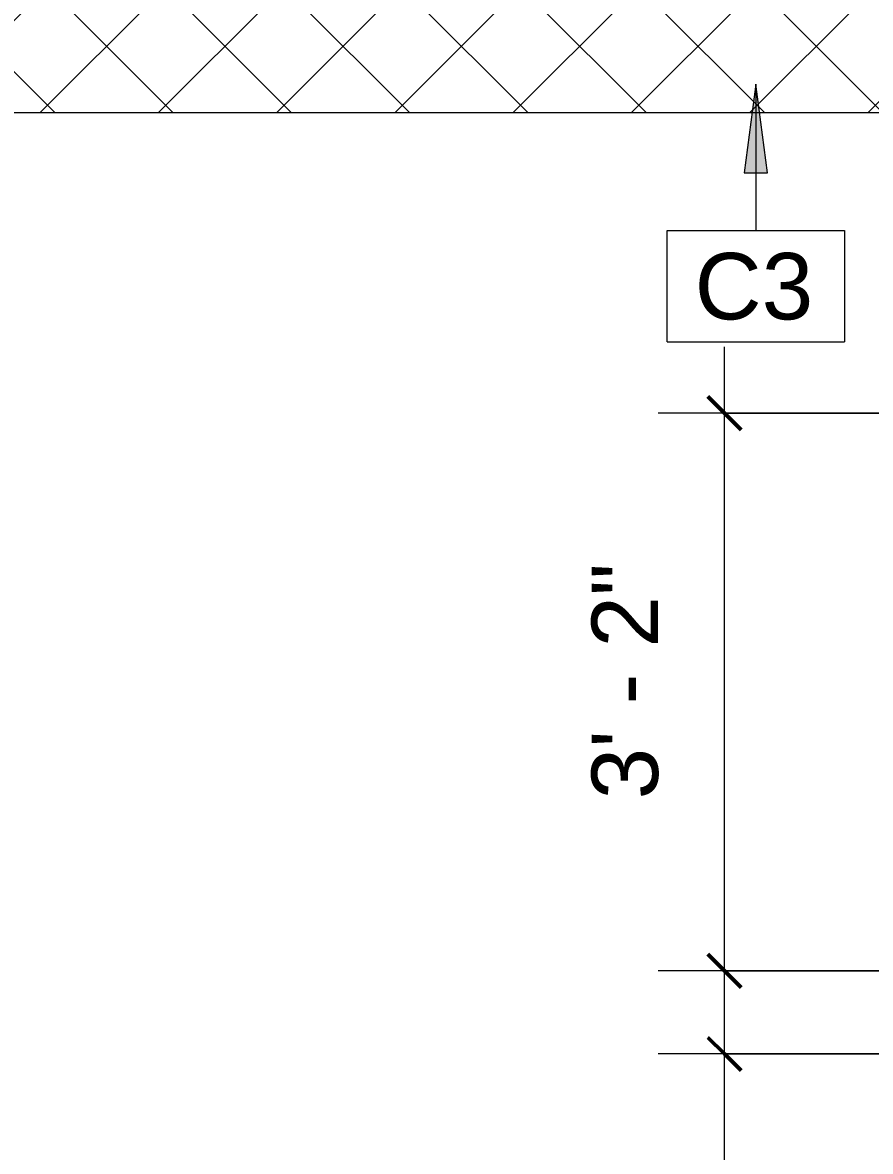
# Model space of a CAD drawing. Header units: inches. Extents: x -1287 to 1590, y -3558 to 989.
# Drawn here: x -948.4 to -891, y -276.5 to -200.1 of the extents above; entities that cross this region are included whole.
import ezdxf

# ---------------------------------------------------------------- set-up
doc = ezdxf.new("R2010")
doc.units = ezdxf.units.IN
doc.header["$MEASUREMENT"] = 0
for name, color, linetype, lineweight in [('A-ANNO-DIMS', 211, 'Continuous', 9), ('A-ANNO-DIMS-48', 211, 'Continuous', 9), ('A-ANNO-KEYN', 231, 'Continuous', 9), ('Q-CASE', 31, 'Continuous', 9)]:
    doc.layers.add(name, color=color, linetype=linetype, lineweight=lineweight)
doc.styles.add('Arial', font='arial.ttf', dxfattribs={"height": 4.5})
doc.styles.add('Swis721 Lt BT', font='swissl.ttf', dxfattribs={"height": 4.5})
doc.dimstyles.new('OTJ_-_3_32__Linear__1_2__Tolerance', dxfattribs={"dimscale": 12, "dimtxt": 4.748918, "dimasz": 0.1875, "dimexe": 0.375, "dimexo": 0.25, "dimgap": 0.25, "dimtad": 1, "dimdec": 1, "dimrnd": 0.5, "dimzin": 3, "dimdsep": 46, "dimlunit": 4, "dimtxsty": 'Swis721 Lt BT', "dimblk1": 'OBLIQUE', "dimblk2": 'OBLIQUE', "dimsah": 1, "dimcen": 0.09, "dimdle": 0.375, "dimazin": 0, "dimtfac": 1, "dimtdec": 4, "dimtix": 1, "dimtmove": 0, "dimatfit": 3, "dimfxl": 1, "dimtvp": 1, "dimfrac": 2, "dimtolj": 1, "dimtzin": 0, "dimarcsym": 2})

# ---------------------------------------------------------------- blocks, each defined once
blk = doc.blocks.new('Desk53 - Desk-7062059-1st Floor Construction')
at = {"layer": 'Q-CASE'}
h = blk.add_hatch(dxfattribs=at)
h.set_pattern_fill('FP_12', color=256, style=0, pattern_type=2)
h.set_pattern_definition([(45, (3276.102, 1012.288), (-4.006467, 4.006467), []), (135, (3276.102, 1012.288), (-4.006467, -4.006467), [])])
h.paths.add_polyline_path([(2335.798, 806.123), (2390.221, 806.123), (2390.221, 835.861), (2259.551, 835.861), (2259.551, 806.123)], flags=0)
blk.add_line((2259.551, 806.123), (2390.221, 806.123), dxfattribs=at)
blk = doc.blocks.new('DIMBLOCK29-1st Floor Construction')
at = {"layer": 'A-ANNO-DIMS-48'}
for p, q in [((-900.839, -268.802), (-900.839, -222.022)), ((-856.755, -226.522), (-905.339, -226.522)), ((-900.839, -226.522), (-856.755, -226.522)), ((-856.755, -264.302), (-905.339, -264.302)), ((-900.839, -264.302), (-856.755, -264.302))]:
    blk.add_line(p, q, dxfattribs=at)
at = {"layer": 'A-ANNO-DIMS-48', "lineweight": 50}
for p, q in [((-900.839, -226.522), (-901.964, -225.397)), ((-900.839, -226.522), (-899.714, -227.647)), ((-900.839, -264.302), (-901.964, -263.177)), ((-900.839, -264.302), (-899.714, -265.427))]:
    blk.add_line(p, q, dxfattribs=at)
at = {"layer": 'A-ANNO-DIMS-48', "color": 0, "insert": (-909.847, -252.686), "char_height": 4.5, "width": 17.45793, "attachment_point": 1, "rotation": 90, "line_spacing_factor": 1.005062, "style": 'Swis721 Lt BT'}
blk.add_mtext('3\' - 2"', dxfattribs=at)
blk = doc.blocks.new('_Oblique')
at = {"color": 0, "linetype": 'ByBlock', "lineweight": -2}
blk.add_line((-0.5, -0.5), (0.5, 0.5), dxfattribs=at)
blk = doc.blocks.new('DIMBLOCK30-1st Floor Construction')
at = {"layer": 'A-ANNO-DIMS-48'}
for p, q in [((-900.839, -334.364), (-900.839, -265.427)), ((-856.755, -269.927), (-905.339, -269.927)), ((-900.839, -269.927), (-856.755, -269.927)), ((-899.43, -329.864), (-905.339, -329.864)), ((-900.839, -329.864), (-899.43, -329.864))]:
    blk.add_line(p, q, dxfattribs=at)
at = {"layer": 'A-ANNO-DIMS-48', "lineweight": 50}
for p, q in [((-900.839, -269.927), (-901.964, -268.802)), ((-900.839, -269.927), (-899.714, -271.052)), ((-900.839, -329.864), (-901.964, -328.739)), ((-900.839, -329.864), (-899.714, -330.989))]:
    blk.add_line(p, q, dxfattribs=at)
at = {"layer": 'A-ANNO-DIMS-48', "color": 0, "insert": (-909.847, -307.17), "char_height": 4.5, "width": 17.45793, "attachment_point": 1, "rotation": 90, "line_spacing_factor": 1.005062, "style": 'Swis721 Lt BT'}
blk.add_mtext('5\' - 0"', dxfattribs=at)
blk = doc.blocks.new('Keynote Tag - Keynote Number - Boxed-135510-1st Floor Construction')
at = {"layer": 'A-ANNO-KEYN'}
for p, q in [((-0.125, -0.0792), (-0.125, 0.0781)), ((-0.125, 0.0781), (0.125, 0.0781)), ((0.125, 0.0781), (0.125, -0.0792)), ((-0.125, -0.0792), (0.125, -0.0792))]:
    blk.add_line(p, q, dxfattribs=at)

msp = doc.modelspace()

# ---------------------------------------------------------------- hatches: boundary and pattern name
at = {"layer": 'A-ANNO-KEYN'}
msp.add_hatch(color=256, dxfattribs=at).paths.add_polyline_path([(-898.721, -204.238), (-899.511, -210.238), (-897.931, -210.238)], flags=0)

# ---------------------------------------------------------------- linework, layer by layer
for p, q in [((-898.721, -204.238), (-899.511, -210.238)), ((-897.931, -210.238), (-898.721, -204.238)), ((-898.721, -204.238), (-898.721, -211.553)), ((-899.511, -210.238), (-897.931, -210.238)), ((-898.721, -211.553), (-898.721, -214.149))]:
    msp.add_line(p, q, dxfattribs=at)

# ---------------------------------------------------------------- block references
at = {"layer": 'A-ANNO-KEYN', "xscale": 47.99999999999997, "yscale": 47.99999999999997, "zscale": 47.99999999999997}
msp.add_blockref('Keynote Tag - Keynote Number - Boxed-135510-1st Floor Construction', (-898.721, -217.899), dxfattribs=at)
at = {"layer": 'Q-CASE'}
msp.add_blockref('Desk53 - Desk-7062059-1st Floor Construction', (-3276.102, -1012.288), dxfattribs=at)

# ---------------------------------------------------------------- texts
at = {"layer": 'A-ANNO-KEYN', "insert": (-902.864, -215.673), "char_height": 4.5, "width": 9.8475, "attachment_point": 1, "style": 'Arial'}
msp.add_mtext('C3', dxfattribs=at)

# ---------------------------------------------------------------- dimensions: what is measured, and where the dimension line sits
at = {"layer": 'A-ANNO-DIMS'}
for base, p1, p2, override, picture, middle in [((-900.839, -226.522), (-853.755, -264.302), (-853.755, -226.522), {"dimpost": '<>', "dimfxl": 37.779369}, 'DIMBLOCK29-1st Floor Construction', (-906.152, -245.412)), ((-900.839, -269.927), (-902.43, -329.864), (-853.755, -269.927), {"dimpost": '<>', "dimfxl": 77.212687}, 'DIMBLOCK30-1st Floor Construction', (-906.152, -299.896))]:
    dim = msp.add_linear_dim(base=base, p1=p1, p2=p2, angle=90, dimstyle='OTJ_-_3_32__Linear__1_2__Tolerance', override=override, dxfattribs=at)
    dim.commit()
    dim.dimension.update_dxf_attribs({"geometry": picture, "text_midpoint": middle})

doc.saveas('drawing.dxf')
